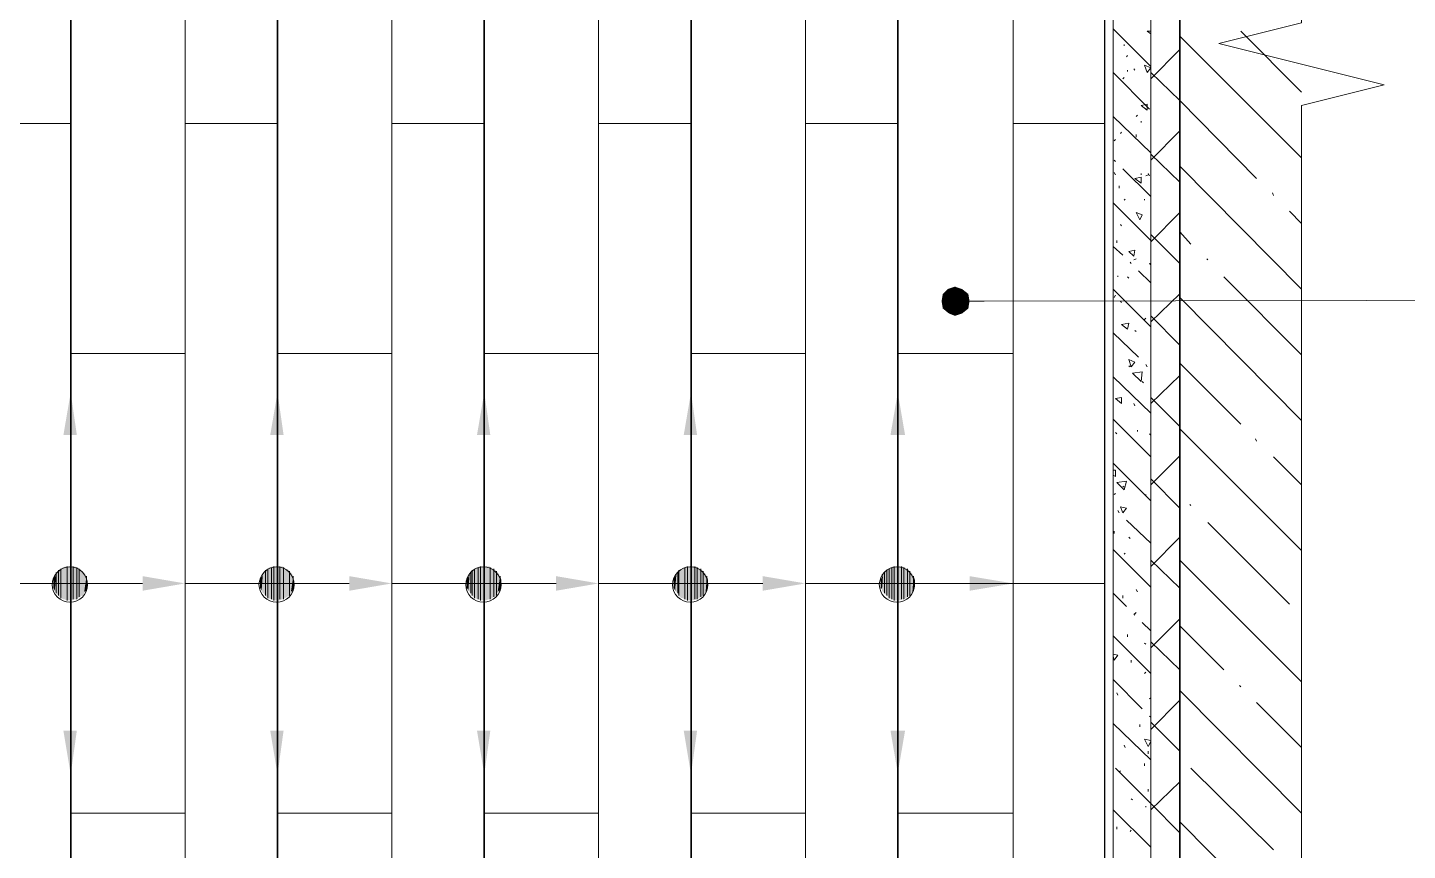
# Model space of a CAD drawing. Header units: millimetres. Extents: x -356862 to 418287, y 0 to 839748.
# Drawn here: x 38.3 to 40.191, y 26.384 to 27.511 of the extents above; entities that cross this region are included whole.
import ezdxf

# ---------------------------------------------------------------- set-up
doc = ezdxf.new("R2010")
doc.units = ezdxf.units.MM
doc.layers.add('PDF _Геометрия', color=7, linetype='Continuous', true_color=0xbababa)
doc.layers.add('PDF _Сплошная заливка', color=7, linetype='Continuous', true_color=0xf50000)

msp = doc.modelspace()

# ---------------------------------------------------------------- linework, layer by layer
at = {"layer": 'PDF _Геометрия', "color": 7, "lineweight": 5}
msp.add_lwpolyline([(40.0458, 32.3228), (40.0458, 32.2545), (40.0458, 27.518), (39.9325, 27.4897), (40.1592, 27.433), (40.0458, 27.4047), (40.0458, 22.6682), (40.0458, 22.5999)], dxfattribs=at)
at = {"layer": 'PDF _Геометрия', "color": 7, "lineweight": 30}
msp.add_lwpolyline([(39.7758, 32.2545), (39.7758, 31.6912), (39.8792, 31.6912), (39.8792, 32.2545), (39.8792, 22.7532), (40.0458, 22.7532)], dxfattribs=at)
at = {"layer": 'PDF _Геометрия', "color": 7, "lineweight": 9}
for points in [[(39.4925, 22.9515), (39.4925, 30.1162), (39.5392, 30.1162), (39.7758, 30.1162), (39.7292, 30.1162), (39.6808, 30.1162), (39.6808, 31.5345)], [(39.7758, 23.2265), (39.7758, 25.7847), (39.7758, 27.1247), (39.7758, 25.4314), (39.7758, 24.4081), (39.7758, 25.4314), (39.7758, 25.8247), (39.7758, 29.7229), (39.7758, 30.1162), (39.7758, 31.5345)], [(39.7875, 31.5345), (39.7875, 22.9515)], [(39.8392, 31.5345), (39.8392, 22.9515)], [(39.7758, 31.2979), (39.7758, 28.9346), (39.7758, 28.778), (39.7758, 28.3846), (39.7758, 25.8247), (39.7758, 25.4314), (39.7758, 23.3832)], [(38.3592, 23.3832), (38.3592, 30.1162), (38.4059, 30.1162), (38.6426, 30.1162)], [(38.6426, 23.3832), (38.6426, 30.1162), (38.6892, 30.1162)]]:
    msp.add_lwpolyline(points, dxfattribs=at)
at = {"layer": 'PDF _Геометрия', "color": 7, "lineweight": 30}
msp.add_lwpolyline([(39.8792, 22.9515), (39.8792, 31.5345), (39.7758, 31.5345), (39.7758, 22.9515)], close=True, dxfattribs=at)
at = {"layer": 'PDF _Геометрия', "color": 19, "lineweight": 30, "true_color": 0x442a22}
for points in [[(38.0759, 23.3832), (38.0759, 30.1162), (38.3592, 30.1162), (38.3592, 23.3832)], [(38.3592, 23.3832), (38.3592, 30.1162), (38.6426, 30.1162), (38.6426, 23.3832)], [(38.6426, 23.3832), (38.6426, 30.1162), (38.9259, 30.1162), (38.9259, 23.3832)], [(38.9259, 23.3832), (38.9259, 30.1162), (39.2092, 30.1162), (39.2092, 23.3832)], [(39.2092, 23.3832), (39.2092, 30.1162), (39.4925, 30.1162), (39.4925, 23.3832)], [(39.4925, 23.3832), (39.4925, 30.1162), (39.7758, 30.1162), (39.7758, 23.3832)]]:
    msp.add_lwpolyline(points, close=True, dxfattribs=at)
at = {"layer": 'PDF _Геометрия', "color": 19, "lineweight": 5, "true_color": 0x442a22}
for points in [[(38.2326, 23.3832), (38.2326, 30.1162), (38.3592, 30.1162), (38.3592, 23.3832)], [(38.5159, 23.3832), (38.5159, 30.1162), (38.6426, 30.1162), (38.6426, 23.3832)], [(38.7992, 23.3832), (38.7992, 30.1162), (38.9259, 30.1162), (38.9259, 23.3832)], [(39.0825, 23.3832), (39.0825, 30.1162), (39.2092, 30.1162), (39.2092, 23.3832)], [(39.3659, 23.3832), (39.3659, 30.1162), (39.4925, 30.1162), (39.4925, 23.3832)], [(39.6508, 23.3832), (39.6508, 30.1162), (39.7758, 30.1162), (39.7758, 23.3832)]]:
    msp.add_lwpolyline(points, close=True, dxfattribs=at)
at = {"layer": 'PDF _Геометрия', "color": 7, "lineweight": 9}
for points in [[(38.9725, 30.1162), (38.9259, 30.1162), (38.9259, 22.9515), (38.9259, 30.1162), (38.9725, 30.1162), (39.2092, 30.1162)], [(39.2559, 30.1162), (39.2092, 30.1162), (39.2092, 22.9515), (39.2092, 30.1162), (39.2559, 30.1162), (39.4925, 30.1162)]]:
    msp.add_lwpolyline(points, close=True, dxfattribs=at)
at = {"layer": 'PDF _Геометрия', "color": 8, "lineweight": 9, "true_color": 0x808080}
for points in [[(39.8392, 27.458), (39.7875, 27.5097)], [(39.8392, 27.503), (39.8342, 27.5063), (39.8392, 27.5063)], [(40.0458, 27.333), (39.8792, 27.4997)], [(40.0458, 27.423), (39.9625, 27.5063)], [(39.8025, 27.4863), (39.8025, 27.488)], [(39.8058, 27.4713), (39.8075, 27.473)], [(39.8792, 27.4813), (39.8392, 27.4413)], [(39.8075, 27.4513), (39.8075, 27.453)], [(39.8175, 27.453), (39.8158, 27.4547)], [(39.8375, 27.3997), (39.7875, 27.4497)], [(39.8008, 27.4413), (39.8025, 27.443)], [(39.9842, 27.3047), (39.8792, 27.4113), (39.8392, 27.4497)], [(39.8392, 27.3397), (39.7875, 27.3897)], [(39.8192, 27.3897), (39.8208, 27.3913)], [(39.8258, 27.3813), (39.8258, 27.383)], [(39.7975, 27.3663), (39.7992, 27.368)], [(39.8192, 27.3613), (39.8192, 27.3647)], [(39.8792, 27.3697), (39.8392, 27.3297)], [(39.7892, 27.3563), (39.7908, 27.358)], [(39.7908, 27.328), (39.7892, 27.3297)], [(39.8792, 27.2997), (39.8392, 27.338)], [(40.0458, 27.153), (39.8792, 27.3213)], [(39.7908, 27.3097), (39.7892, 27.313)], [(39.8392, 27.2797), (39.8008, 27.318)], [(39.8258, 27.3097), (39.8258, 27.3113)], [(39.8325, 27.308), (39.8358, 27.3097)], [(39.8375, 27.308), (39.8358, 27.3113)], [(39.7958, 27.2913), (39.7958, 27.2947)], [(40.0075, 27.2814), (40.0058, 27.2847)], [(39.8392, 27.2197), (39.7875, 27.2714)], [(39.8025, 27.2747), (39.8042, 27.2764)], [(39.8308, 27.2747), (39.8308, 27.2764)], [(39.8792, 27.258), (39.8392, 27.218)], [(40.0458, 27.243), (40.0292, 27.2597)], [(39.7992, 27.2397), (39.7975, 27.2414)], [(39.8792, 27.188), (39.8392, 27.228)], [(39.8942, 27.2147), (39.8792, 27.2314)], [(39.8008, 27.1997), (39.7875, 27.2114)], [(39.7925, 27.2164), (39.7925, 27.2197)], [(39.8125, 27.188), (39.8108, 27.1897)], [(39.8158, 27.193), (39.8192, 27.1947)], [(39.9175, 27.193), (39.9158, 27.1947)], [(39.7942, 27.1697), (39.7942, 27.1714)], [(39.8092, 27.168), (39.8075, 27.1697)], [(39.8392, 27.1614), (39.8225, 27.178)], [(39.8392, 27.1864), (39.8375, 27.188), (39.8392, 27.188)], [(40.0458, 27.063), (39.9392, 27.1697)], [(39.8392, 27.1014), (39.7875, 27.153)], [(39.7892, 27.1414), (39.7908, 27.1447)], [(39.7992, 27.1347), (39.7975, 27.1364)], [(39.8792, 27.1464), (39.8392, 27.108)], [(40.0458, 26.973), (39.8792, 27.1414)], [(39.8308, 27.1114), (39.8325, 27.113)], [(39.8792, 27.0764), (39.8392, 27.1164)], [(39.8192, 27.0947), (39.8175, 27.0964)], [(39.8225, 27.0597), (39.7875, 27.093)], [(39.8108, 27.0464), (39.8092, 27.048)], [(39.8342, 27.0464), (39.8325, 27.0497)], [(39.9625, 26.968), (39.8792, 27.0514)], [(39.8392, 26.983), (39.7875, 27.033)], [(39.8292, 27.0247), (39.8275, 27.0264)], [(39.8792, 27.0347), (39.8392, 26.9964)], [(39.8792, 26.9647), (39.8392, 27.0047)], [(39.8175, 26.993), (39.8158, 26.9964)], [(39.8392, 26.923), (39.7875, 26.9747)], [(40.0458, 26.7947), (39.8792, 26.9614)], [(39.7925, 26.9547), (39.7908, 26.9564)], [(39.8208, 26.958), (39.8208, 26.9597)], [(39.8392, 26.953), (39.8375, 26.9547)], [(39.9842, 26.9447), (39.9825, 26.948)], [(39.8792, 26.9247), (39.8392, 26.8847)], [(39.8392, 26.863), (39.7875, 26.9147)], [(39.7875, 26.9047), (39.7908, 26.9047), (39.7908, 26.8964), (39.7875, 26.898)], [(40.0458, 26.8847), (40.0075, 26.923)], [(39.8792, 26.853), (39.8392, 26.893)], [(39.7892, 26.8714), (39.7908, 26.873)], [(39.8025, 26.8814), (39.8008, 26.883)], [(39.8325, 26.8697), (39.8325, 26.8714)], [(39.7958, 26.8464), (39.7942, 26.8497)], [(39.8942, 26.8564), (39.8925, 26.858)], [(39.8392, 26.8047), (39.8058, 26.8364)], [(40.0292, 26.7214), (39.9175, 26.833)], [(39.7892, 26.818), (39.7892, 26.8214)], [(39.8108, 26.8114), (39.8092, 26.813)], [(39.8792, 26.813), (39.8392, 26.773)], [(39.8392, 26.7447), (39.7875, 26.7964)], [(39.8025, 26.7897), (39.8042, 26.7914)], [(39.8792, 26.743), (39.8392, 26.7814)], [(40.0458, 26.6147), (39.8792, 26.7814)], [(39.8058, 26.718), (39.7875, 26.7364)], [(39.8208, 26.738), (39.8192, 26.7414)], [(39.8008, 26.7297), (39.8008, 26.733)], [(39.8175, 26.7064), (39.8158, 26.708)], [(39.8175, 26.708), (39.8192, 26.7097)], [(39.8792, 26.7014), (39.8392, 26.6614)], [(39.8392, 26.6264), (39.7875, 26.678)], [(39.8075, 26.6764), (39.8075, 26.6797)], [(39.8392, 26.6847), (39.8275, 26.6964)], [(39.9392, 26.6314), (39.8792, 26.6914)], [(39.8325, 26.6664), (39.8308, 26.668)], [(39.8792, 26.6314), (39.8392, 26.6697)], [(39.7875, 26.653), (39.7942, 26.6514), (39.7892, 26.6447), (39.7875, 26.6497)], [(39.8125, 26.6414), (39.8125, 26.6447)], [(39.8308, 26.6264), (39.8325, 26.628)], [(39.8275, 26.578), (39.7875, 26.618)], [(40.0458, 26.4347), (39.8792, 26.603)], [(39.9625, 26.608), (39.9608, 26.6097)], [(39.7942, 26.5964), (39.7925, 26.5997)], [(39.8375, 26.5914), (39.8392, 26.593)], [(39.8792, 26.5897), (39.8392, 26.5497)], [(40.0458, 26.5247), (39.9842, 26.5864)], [(39.8392, 26.5664), (39.8375, 26.568)], [(39.8392, 26.508), (39.7875, 26.558)], [(39.8242, 26.553), (39.8242, 26.5564)], [(39.8792, 26.5197), (39.8392, 26.5597)], [(39.8042, 26.5247), (39.8025, 26.528)], [(39.8392, 26.533), (39.8358, 26.5264), (39.8308, 26.5364), (39.8392, 26.5347)], [(39.8358, 26.5164), (39.8358, 26.5197)], [(39.8792, 26.4081), (39.8392, 26.4481), (39.7908, 26.4964)], [(39.7958, 26.4914), (39.7975, 26.493)], [(39.8308, 26.4997), (39.8308, 26.503)], [(40.0075, 26.3847), (39.8942, 26.4964)], [(39.8792, 26.478), (39.8392, 26.4397)], [(39.8142, 26.4531), (39.8125, 26.4547)], [(39.8358, 26.4647), (39.8358, 26.468)], [(39.8392, 26.3881), (39.7875, 26.4397)], [(39.8325, 26.4431), (39.8325, 26.4447)], [(39.7925, 26.4131), (39.7925, 26.4164)], [(40.0458, 26.2547), (39.8792, 26.4231)], [(39.8108, 26.4097), (39.8125, 26.4114)]]:
    msp.add_lwpolyline(points, dxfattribs=at)
for points in [[(39.8308, 27.4597), (39.8392, 27.4563), (39.8342, 27.4497)], [(39.8258, 27.4047), (39.8342, 27.4063), (39.8342, 27.398)], [(39.8175, 27.3047), (39.8258, 27.3063), (39.8258, 27.298)], [(39.8192, 27.258), (39.8275, 27.2547), (39.8242, 27.248)], [(39.8092, 27.2047), (39.8175, 27.2064), (39.8158, 27.198)], [(39.7992, 27.1047), (39.8092, 27.1064), (39.8075, 27.098)], [(39.8092, 27.0564), (39.8175, 27.053), (39.8125, 27.0464)], [(39.8275, 27.0397), (39.8258, 27.0264), (39.8142, 27.038)], [(39.7908, 27.003), (39.7992, 27.0047), (39.7992, 26.9964)], [(39.8058, 26.8897), (39.8025, 26.878), (39.7925, 26.888)], [(39.7975, 26.8547), (39.8058, 26.853), (39.8008, 26.8464)]]:
    msp.add_lwpolyline(points, close=True, dxfattribs=at)
at = {"layer": 'PDF _Геометрия', "color": 19, "lineweight": 5, "true_color": 0x442a22}
for points in [[(38.3592, 27.3797), (38.2326, 27.3797)], [(38.6426, 27.3797), (38.5159, 27.3797)], [(38.9259, 27.3797), (38.7992, 27.3797)], [(39.2092, 27.3797), (39.0825, 27.3797)], [(39.4925, 27.3797), (39.3659, 27.3797)], [(39.7758, 27.3797), (39.6508, 27.3797)], [(38.5159, 27.0647), (38.3592, 27.0647)], [(38.7992, 27.0647), (38.6426, 27.0647)], [(39.0825, 27.0647), (38.9259, 27.0647)], [(39.3659, 27.0647), (39.2092, 27.0647)], [(39.6508, 27.0647), (39.4925, 27.0647)], [(38.3592, 26.7497), (38.2326, 26.7497)], [(38.6426, 26.7497), (38.5159, 26.7497)], [(38.9259, 26.7497), (38.7992, 26.7497)], [(39.2092, 26.7497), (39.0825, 26.7497)], [(39.4925, 26.7497), (39.3659, 26.7497)], [(39.7758, 26.7497), (39.6508, 26.7497)], [(38.5159, 26.4347), (38.3592, 26.4347)], [(38.7992, 26.4347), (38.6426, 26.4347)], [(39.0825, 26.4347), (38.9259, 26.4347)], [(39.3659, 26.4347), (39.2092, 26.4347)], [(39.6508, 26.4347), (39.4925, 26.4347)]]:
    msp.add_lwpolyline(points, dxfattribs=at)
at = {"layer": 'PDF _Геометрия', "color": 251, "lineweight": 20, "true_color": 0x545454}
msp.add_lwpolyline([(39.5908, 27.1364), (39.6108, 27.1364), (40.3975, 27.138), (40.3975, 27.0647), (40.3975, 26.0631)], dxfattribs=at)
at = {"layer": 'PDF _Геометрия', "color": 1, "lineweight": 9, "true_color": 0xf50000}
for points in [[(38.3592, 27.0647), (38.5159, 27.0647), (38.5159, 26.4347), (38.3592, 26.4347)], [(38.6426, 27.0647), (38.7992, 27.0647), (38.7992, 26.4347), (38.6426, 26.4347)], [(38.9259, 27.0647), (39.0825, 27.0647), (39.0825, 26.4347), (38.9259, 26.4347)], [(39.2092, 27.0647), (39.3659, 27.0647), (39.3659, 26.4347), (39.2092, 26.4347)], [(39.4925, 27.0647), (39.6508, 27.0647), (39.6508, 26.4347), (39.4925, 26.4347)]]:
    msp.add_lwpolyline(points, close=True, dxfattribs=at)
for points in [[(38.3592, 26.6064), (38.3592, 26.8947)], [(38.6426, 26.6064), (38.6426, 26.8947)], [(38.9259, 26.6064), (38.9259, 26.8947)], [(39.2092, 26.6064), (39.2092, 26.8947)], [(39.4925, 26.6064), (39.4925, 26.8947)], [(38.4576, 26.7497), (38.3592, 26.7497)], [(38.7409, 26.7497), (38.6426, 26.7497)], [(39.0242, 26.7497), (38.9259, 26.7497)], [(39.3075, 26.7497), (39.2092, 26.7497)], [(39.6508, 26.7497), (39.4925, 26.7497)]]:
    msp.add_lwpolyline(points, dxfattribs=at)
at = {"layer": 'PDF _Геометрия', "color": 1, "lineweight": 0, "true_color": 0xf50000}
for points in [[(38.3542, 26.773), (38.3542, 26.7264), (38.3542, 26.773)], [(38.3592, 26.773), (38.3592, 26.7264), (38.3592, 26.773)], [(38.3626, 26.773), (38.3626, 26.728), (38.3626, 26.773)], [(38.6376, 26.773), (38.6376, 26.7264), (38.6376, 26.773)], [(38.6426, 26.773), (38.6426, 26.7264), (38.6426, 26.773)], [(38.6459, 26.773), (38.6459, 26.728), (38.6459, 26.773)], [(38.9209, 26.773), (38.9209, 26.7264), (38.9209, 26.773)], [(38.9259, 26.773), (38.9259, 26.7264), (38.9259, 26.773)], [(39.2042, 26.773), (39.2042, 26.7264), (39.2042, 26.773)], [(39.2092, 26.773), (39.2092, 26.7264), (39.2092, 26.773)], [(39.2142, 26.773), (39.2142, 26.728), (39.2142, 26.773)], [(39.4875, 26.773), (39.4875, 26.7264), (39.4875, 26.773)], [(39.4925, 26.773), (39.4925, 26.7264), (39.4925, 26.773)], [(39.4975, 26.773), (39.4975, 26.728), (39.4975, 26.773)], [(38.3359, 26.7564), (38.3359, 26.743), (38.3359, 26.7564)], [(38.3392, 26.7647), (38.3392, 26.7364), (38.3392, 26.7647)], [(38.3426, 26.768), (38.3426, 26.733), (38.3426, 26.768)], [(38.3459, 26.7697), (38.3459, 26.7297), (38.3459, 26.7697)], [(38.3676, 26.7714), (38.3676, 26.728), (38.3676, 26.7714)], [(38.3709, 26.7697), (38.3709, 26.7314), (38.3709, 26.7697)], [(38.3809, 26.7597), (38.3809, 26.7414), (38.3809, 26.7597)], [(38.6192, 26.7564), (38.6192, 26.743), (38.6192, 26.7564)], [(38.6259, 26.768), (38.6259, 26.733), (38.6259, 26.768)], [(38.6292, 26.7697), (38.6292, 26.7297), (38.6292, 26.7697)], [(38.6342, 26.7714), (38.6342, 26.728), (38.6342, 26.7714)], [(38.6509, 26.7714), (38.6509, 26.728), (38.6509, 26.7714)], [(38.6592, 26.7664), (38.6592, 26.733), (38.6592, 26.7664)], [(38.6642, 26.7597), (38.6642, 26.7414), (38.6642, 26.7597)], [(38.9025, 26.7564), (38.9025, 26.743), (38.9025, 26.7564)], [(38.9075, 26.7647), (38.9075, 26.7364), (38.9075, 26.7647)], [(38.9092, 26.768), (38.9092, 26.733), (38.9092, 26.768)], [(38.9125, 26.7697), (38.9125, 26.7297), (38.9125, 26.7697)], [(38.9175, 26.7714), (38.9175, 26.728), (38.9175, 26.7714)], [(38.9342, 26.7714), (38.9342, 26.728), (38.9342, 26.7714)], [(38.9392, 26.7697), (38.9392, 26.7314), (38.9392, 26.7697)], [(38.9425, 26.7664), (38.9425, 26.733), (38.9425, 26.7664)], [(38.9475, 26.7597), (38.9475, 26.7414), (38.9475, 26.7597)], [(39.1859, 26.7564), (39.1859, 26.743), (39.1859, 26.7564)], [(39.1909, 26.7647), (39.1909, 26.7364), (39.1909, 26.7647)], [(39.1925, 26.768), (39.1925, 26.733), (39.1925, 26.768)], [(39.2009, 26.7714), (39.2009, 26.728), (39.2009, 26.7714)], [(39.2175, 26.7714), (39.2175, 26.728), (39.2175, 26.7714)], [(39.2225, 26.7697), (39.2225, 26.7314), (39.2225, 26.7697)], [(39.2259, 26.7664), (39.2259, 26.733), (39.2259, 26.7664)], [(39.2309, 26.7597), (39.2309, 26.7414), (39.2309, 26.7597)], [(39.4742, 26.7647), (39.4742, 26.7364), (39.4742, 26.7647)], [(39.4775, 26.768), (39.4775, 26.733), (39.4775, 26.768)], [(39.4809, 26.7697), (39.4809, 26.7297), (39.4809, 26.7697)], [(39.4842, 26.7714), (39.4842, 26.728), (39.4842, 26.7714)], [(39.5009, 26.7714), (39.5009, 26.728), (39.5009, 26.7714)], [(39.5059, 26.7697), (39.5059, 26.7314), (39.5059, 26.7697)], [(39.5092, 26.7664), (39.5092, 26.733), (39.5092, 26.7664)], [(39.5142, 26.7597), (39.5142, 26.7414), (39.5142, 26.7597)]]:
    msp.add_lwpolyline(points, dxfattribs=at)
at = {"layer": 'PDF _Геометрия', "color": 1, "lineweight": 9, "true_color": 0xf50000}
for centre in [(38.3581, 26.7481), (38.3581, 26.7481), (38.6414, 26.7481), (38.6414, 26.7481), (38.9247, 26.7481), (38.9247, 26.7481), (39.2081, 26.7481), (39.2081, 26.7481), (39.4914, 26.7481), (39.4914, 26.7481)]:
    msp.add_circle(centre, 0.0242, dxfattribs=at)
at = {"layer": 'PDF _Сплошная заливка', "color": 251, "true_color": 0x545454, "transparency": 33554559}
for points in [[(39.5609, 27.153), (39.5708, 27.1364), (39.5542, 27.1464)], [(39.5708, 27.1564), (39.5609, 27.153), (39.5708, 27.1364)], [(39.5708, 27.1364), (39.5808, 27.153), (39.5708, 27.1564)], [(39.5892, 27.1464), (39.5708, 27.1364), (39.5808, 27.153)], [(39.5708, 27.1364), (39.5542, 27.1464), (39.5525, 27.1364)], [(39.5525, 27.1364), (39.5542, 27.1264), (39.5708, 27.1364)], [(39.5542, 27.1264), (39.5708, 27.1364), (39.5625, 27.1197)], [(39.5708, 27.1364), (39.5625, 27.1197), (39.5708, 27.1164)], [(39.5908, 27.1364), (39.5892, 27.1464), (39.5708, 27.1364)], [(39.5708, 27.1164), (39.5808, 27.1197), (39.5708, 27.1364)], [(39.5808, 27.1197), (39.5708, 27.1364), (39.5892, 27.1264)], [(39.5708, 27.1364), (39.5892, 27.1264), (39.5908, 27.1364)]]:
    msp.add_solid(points, dxfattribs=at)
at = {"layer": 'PDF _Сплошная заливка', "transparency": 33554559}
for points in [[(38.3492, 26.953), (38.3592, 27.0114), (38.3676, 26.953)], [(38.6326, 26.953), (38.6426, 27.0114), (38.6509, 26.953)], [(38.9159, 26.953), (38.9259, 27.0114), (38.9342, 26.953)], [(39.1992, 26.953), (39.2092, 27.0114), (39.2175, 26.953)], [(39.4825, 26.953), (39.4925, 27.0114), (39.5025, 26.953)], [(38.3476, 26.7714), (38.3476, 26.7297), (38.3526, 26.773)], [(38.3476, 26.7297), (38.3526, 26.773), (38.3526, 26.728)], [(38.3509, 26.7714), (38.3509, 26.728), (38.3542, 26.773)], [(38.3509, 26.728), (38.3542, 26.773), (38.3542, 26.7264)], [(38.3526, 26.773), (38.3526, 26.728), (38.3559, 26.773)], [(38.3526, 26.728), (38.3559, 26.773), (38.3559, 26.7264)], [(38.3542, 26.7264), (38.3542, 26.773), (38.3542, 26.773)], [(38.3542, 26.773), (38.3542, 26.7264), (38.3592, 26.773)], [(38.3542, 26.7264), (38.3592, 26.773), (38.3592, 26.7264)], [(38.3559, 26.773), (38.3559, 26.7264), (38.3609, 26.773)], [(38.3559, 26.7264), (38.3609, 26.773), (38.3609, 26.7264)], [(38.3592, 26.7264), (38.3592, 26.773), (38.3592, 26.773)], [(38.3592, 26.773), (38.3592, 26.7264), (38.3626, 26.773)], [(38.3592, 26.7264), (38.3626, 26.773), (38.3626, 26.728)], [(38.3609, 26.773), (38.3609, 26.7264), (38.3642, 26.773)], [(38.3609, 26.7264), (38.3642, 26.773), (38.3642, 26.728)], [(38.3626, 26.728), (38.3626, 26.773), (38.3626, 26.773)], [(38.3626, 26.773), (38.3626, 26.728), (38.3676, 26.7714)], [(38.3642, 26.773), (38.3642, 26.728), (38.3692, 26.7714)], [(38.6309, 26.7714), (38.6309, 26.7297), (38.6359, 26.773)], [(38.6309, 26.7297), (38.6359, 26.773), (38.6359, 26.728)], [(38.6342, 26.7714), (38.6342, 26.728), (38.6376, 26.773)], [(38.6342, 26.728), (38.6376, 26.773), (38.6376, 26.7264)], [(38.6359, 26.773), (38.6359, 26.728), (38.6392, 26.773)], [(38.6359, 26.728), (38.6392, 26.773), (38.6392, 26.7264)], [(38.6376, 26.7264), (38.6376, 26.773), (38.6376, 26.773)], [(38.6376, 26.773), (38.6376, 26.7264), (38.6426, 26.773)], [(38.6376, 26.7264), (38.6426, 26.773), (38.6426, 26.7264)], [(38.6392, 26.773), (38.6392, 26.7264), (38.6442, 26.773)], [(38.6392, 26.7264), (38.6442, 26.773), (38.6442, 26.7264)], [(38.6426, 26.7264), (38.6426, 26.773), (38.6426, 26.773)], [(38.6426, 26.773), (38.6426, 26.7264), (38.6459, 26.773)], [(38.6426, 26.7264), (38.6459, 26.773), (38.6459, 26.728)], [(38.6442, 26.773), (38.6442, 26.7264), (38.6492, 26.773)], [(38.6442, 26.7264), (38.6492, 26.773), (38.6492, 26.728)], [(38.6459, 26.728), (38.6459, 26.773), (38.6459, 26.773)], [(38.6459, 26.773), (38.6459, 26.728), (38.6509, 26.7714)], [(38.6492, 26.773), (38.6492, 26.728), (38.6526, 26.7714)], [(38.9159, 26.7714), (38.9159, 26.7297), (38.9192, 26.773)], [(38.9159, 26.7297), (38.9192, 26.773), (38.9192, 26.728)], [(38.9175, 26.7714), (38.9175, 26.728), (38.9209, 26.773)], [(38.9175, 26.728), (38.9209, 26.773), (38.9209, 26.7264)], [(38.9192, 26.773), (38.9192, 26.728), (38.9242, 26.773)], [(38.9192, 26.728), (38.9242, 26.773), (38.9242, 26.7264)], [(38.9209, 26.7264), (38.9209, 26.773), (38.9209, 26.773)], [(38.9209, 26.773), (38.9209, 26.7264), (38.9259, 26.773)], [(38.9209, 26.7264), (38.9259, 26.773), (38.9259, 26.7264)], [(38.9242, 26.773), (38.9242, 26.7264), (38.9275, 26.773)], [(38.9242, 26.7264), (38.9275, 26.773), (38.9275, 26.7264)], [(38.9259, 26.7264), (38.9259, 26.773), (38.9259, 26.773)], [(38.9259, 26.773), (38.9259, 26.7264), (38.9292, 26.773)], [(38.9259, 26.7264), (38.9292, 26.773), (38.9292, 26.728)], [(38.9275, 26.773), (38.9275, 26.7264), (38.9325, 26.773)], [(38.9275, 26.7264), (38.9325, 26.773), (38.9325, 26.728)], [(38.9292, 26.773), (38.9292, 26.728), (38.9309, 26.773)], [(38.9292, 26.728), (38.9309, 26.773), (38.9309, 26.728)], [(38.9309, 26.773), (38.9309, 26.728), (38.9342, 26.7714)], [(38.9325, 26.773), (38.9325, 26.728), (38.9359, 26.7714)], [(39.1992, 26.7714), (39.1992, 26.7297), (39.2025, 26.773)], [(39.1992, 26.7297), (39.2025, 26.773), (39.2025, 26.728)], [(39.2009, 26.7714), (39.2009, 26.728), (39.2042, 26.773)], [(39.2009, 26.728), (39.2042, 26.773), (39.2042, 26.7264)], [(39.2025, 26.773), (39.2025, 26.728), (39.2075, 26.773)], [(39.2025, 26.728), (39.2075, 26.773), (39.2075, 26.7264)], [(39.2042, 26.7264), (39.2042, 26.773), (39.2042, 26.773)], [(39.2042, 26.773), (39.2042, 26.7264), (39.2092, 26.773)], [(39.2042, 26.7264), (39.2092, 26.773), (39.2092, 26.7264)], [(39.2075, 26.773), (39.2075, 26.7264), (39.2109, 26.773)], [(39.2075, 26.7264), (39.2109, 26.773), (39.2109, 26.7264)], [(39.2092, 26.7264), (39.2092, 26.773), (39.2092, 26.773)], [(39.2092, 26.773), (39.2092, 26.7264), (39.2142, 26.773)], [(39.2092, 26.7264), (39.2142, 26.773), (39.2142, 26.728)], [(39.2109, 26.773), (39.2109, 26.7264), (39.2159, 26.773)], [(39.2109, 26.7264), (39.2159, 26.773), (39.2159, 26.728)], [(39.2142, 26.728), (39.2142, 26.773), (39.2142, 26.773)], [(39.2142, 26.773), (39.2142, 26.728), (39.2175, 26.7714)], [(39.2159, 26.773), (39.2159, 26.728), (39.2192, 26.7714)], [(39.4825, 26.7714), (39.4825, 26.7297), (39.4859, 26.773)], [(39.4825, 26.7297), (39.4859, 26.773), (39.4859, 26.728)], [(39.4842, 26.7714), (39.4842, 26.728), (39.4875, 26.773)], [(39.4842, 26.728), (39.4875, 26.773), (39.4875, 26.7264)], [(39.4859, 26.773), (39.4859, 26.728), (39.4909, 26.773)], [(39.4859, 26.728), (39.4909, 26.773), (39.4909, 26.7264)], [(39.4875, 26.7264), (39.4875, 26.773), (39.4875, 26.773)], [(39.4875, 26.773), (39.4875, 26.7264), (39.4925, 26.773)], [(39.4875, 26.7264), (39.4925, 26.773), (39.4925, 26.7264)], [(39.4909, 26.773), (39.4909, 26.7264), (39.4942, 26.773)], [(39.4909, 26.7264), (39.4942, 26.773), (39.4942, 26.7264)], [(39.4925, 26.7264), (39.4925, 26.773), (39.4925, 26.773)], [(39.4925, 26.773), (39.4925, 26.7264), (39.4975, 26.773)], [(39.4925, 26.7264), (39.4975, 26.773), (39.4975, 26.728)], [(39.4942, 26.773), (39.4942, 26.7264), (39.4992, 26.773)], [(39.4942, 26.7264), (39.4992, 26.773), (39.4992, 26.728)], [(39.4975, 26.728), (39.4975, 26.773), (39.4975, 26.773)], [(39.4975, 26.773), (39.4975, 26.728), (39.5009, 26.7714)], [(39.4992, 26.773), (39.4992, 26.728), (39.5025, 26.7714)], [(38.3359, 26.7564), (38.3359, 26.743), (38.3376, 26.7597)], [(38.3359, 26.743), (38.3376, 26.7597), (38.3376, 26.7397)], [(38.3359, 26.7547), (38.3359, 26.7464), (38.3376, 26.758)], [(38.3359, 26.7464), (38.3376, 26.758), (38.3376, 26.7414)], [(38.3359, 26.753), (38.3359, 26.748), (38.3359, 26.7564)], [(38.3359, 26.748), (38.3359, 26.7564), (38.3359, 26.743)], [(38.3359, 26.743), (38.3359, 26.7564), (38.3359, 26.7564)], [(38.3359, 26.7497), (38.3359, 26.7547), (38.3359, 26.7464)], [(38.3376, 26.7614), (38.3376, 26.7397), (38.3392, 26.7647)], [(38.3376, 26.7397), (38.3392, 26.7647), (38.3392, 26.7364)], [(38.3376, 26.758), (38.3376, 26.7414), (38.3392, 26.763)], [(38.3376, 26.7414), (38.3392, 26.763), (38.3392, 26.738)], [(38.3376, 26.7614), (38.3376, 26.7614), (38.3376, 26.7397)], [(38.3376, 26.7614), (38.3376, 26.7397), (38.3376, 26.7597)], [(38.3392, 26.7647), (38.3392, 26.7364), (38.3426, 26.768)], [(38.3392, 26.7364), (38.3426, 26.768), (38.3426, 26.733)], [(38.3392, 26.763), (38.3392, 26.738), (38.3409, 26.7664)], [(38.3392, 26.738), (38.3409, 26.7664), (38.3409, 26.7347)], [(38.3392, 26.7364), (38.3392, 26.7647), (38.3392, 26.7647)], [(38.3409, 26.7664), (38.3409, 26.7347), (38.3442, 26.768)], [(38.3409, 26.7347), (38.3442, 26.768), (38.3442, 26.7314)], [(38.3426, 26.768), (38.3426, 26.733), (38.3459, 26.7697)], [(38.3426, 26.733), (38.3459, 26.7697), (38.3459, 26.7297)], [(38.3426, 26.733), (38.3426, 26.768), (38.3426, 26.768)], [(38.3442, 26.768), (38.3442, 26.7314), (38.3476, 26.7714)], [(38.3442, 26.7314), (38.3476, 26.7714), (38.3476, 26.7297)], [(38.3459, 26.7697), (38.3459, 26.7297), (38.3492, 26.7714)], [(38.3459, 26.7297), (38.3492, 26.7714), (38.3492, 26.728)], [(38.3459, 26.7297), (38.3459, 26.7697), (38.3459, 26.7697)], [(38.3492, 26.7714), (38.3492, 26.728), (38.3509, 26.7714)], [(38.3492, 26.728), (38.3509, 26.7714), (38.3509, 26.728)], [(38.3626, 26.728), (38.3676, 26.7714), (38.3676, 26.728)], [(38.3642, 26.728), (38.3692, 26.7714), (38.3692, 26.7297)], [(38.3676, 26.728), (38.3676, 26.7714), (38.3676, 26.7714)], [(38.3676, 26.7714), (38.3676, 26.728), (38.3709, 26.7697)], [(38.3676, 26.728), (38.3709, 26.7697), (38.3709, 26.7314)], [(38.3692, 26.7714), (38.3692, 26.7297), (38.3726, 26.768)], [(38.3692, 26.7297), (38.3726, 26.768), (38.3726, 26.7314)], [(38.3709, 26.7314), (38.3709, 26.7697), (38.3709, 26.7697)], [(38.3709, 26.7697), (38.3709, 26.7314), (38.3742, 26.7664)], [(38.3709, 26.7314), (38.3742, 26.7664), (38.3742, 26.733)], [(38.3726, 26.768), (38.3726, 26.7314), (38.3759, 26.7664)], [(38.3726, 26.7314), (38.3759, 26.7664), (38.3759, 26.7347)], [(38.3742, 26.7664), (38.3742, 26.733), (38.3759, 26.7664)], [(38.3742, 26.733), (38.3759, 26.7664), (38.3759, 26.733)], [(38.3759, 26.7664), (38.3759, 26.7347), (38.3792, 26.763)], [(38.3759, 26.7664), (38.3759, 26.733), (38.3776, 26.763)], [(38.3759, 26.7347), (38.3792, 26.763), (38.3792, 26.738)], [(38.3759, 26.733), (38.3776, 26.763), (38.3776, 26.7364)], [(38.3776, 26.763), (38.3776, 26.7364), (38.3776, 26.738)], [(38.3776, 26.7364), (38.3776, 26.763), (38.3776, 26.763)], [(38.3776, 26.763), (38.3776, 26.738), (38.3809, 26.7597)], [(38.3776, 26.738), (38.3809, 26.7597), (38.3809, 26.7414)], [(38.3792, 26.763), (38.3792, 26.738), (38.3809, 26.758)], [(38.3792, 26.738), (38.3809, 26.758), (38.3809, 26.7414)], [(38.3809, 26.7414), (38.3809, 26.7597), (38.3809, 26.7597)], [(38.3809, 26.7597), (38.3809, 26.7414), (38.3809, 26.7547)], [(38.3809, 26.7414), (38.3809, 26.758), (38.3809, 26.7547)], [(38.3809, 26.7414), (38.3809, 26.7464), (38.3809, 26.7547)], [(38.3809, 26.7464), (38.3809, 26.7547), (38.3826, 26.7497)], [(38.3809, 26.7414), (38.3809, 26.7547), (38.3809, 26.7447)], [(38.3809, 26.7447), (38.3809, 26.7464), (38.3809, 26.7547)], [(38.3809, 26.7464), (38.3809, 26.7547), (38.3826, 26.7497)], [(38.3809, 26.7447), (38.3809, 26.7547), (38.3809, 26.7547)], [(38.4576, 26.7397), (38.5159, 26.7497), (38.4576, 26.7597)], [(38.6192, 26.7564), (38.6192, 26.743), (38.6209, 26.7597)], [(38.6192, 26.743), (38.6209, 26.7597), (38.6209, 26.7397)], [(38.6192, 26.7547), (38.6192, 26.7464), (38.6209, 26.758)], [(38.6192, 26.7464), (38.6209, 26.758), (38.6209, 26.7414)], [(38.6192, 26.753), (38.6192, 26.748), (38.6192, 26.7564)], [(38.6192, 26.748), (38.6192, 26.7564), (38.6192, 26.743)], [(38.6192, 26.743), (38.6192, 26.7564), (38.6192, 26.7564)], [(38.6192, 26.7497), (38.6192, 26.7547), (38.6192, 26.7464)], [(38.6209, 26.7614), (38.6209, 26.7397), (38.6226, 26.7647)], [(38.6209, 26.7397), (38.6226, 26.7647), (38.6226, 26.7364)], [(38.6209, 26.758), (38.6209, 26.7414), (38.6226, 26.763)], [(38.6209, 26.7414), (38.6226, 26.763), (38.6226, 26.738)], [(38.6209, 26.7614), (38.6209, 26.7614), (38.6209, 26.7397)], [(38.6209, 26.7614), (38.6209, 26.7397), (38.6209, 26.7597)], [(38.6226, 26.763), (38.6226, 26.738), (38.6242, 26.7664)], [(38.6226, 26.738), (38.6242, 26.7664), (38.6242, 26.7347)], [(38.6226, 26.7647), (38.6226, 26.7364), (38.6242, 26.7647)], [(38.6226, 26.7364), (38.6242, 26.7647), (38.6242, 26.7364)], [(38.6242, 26.7664), (38.6242, 26.7347), (38.6276, 26.768)], [(38.6242, 26.7347), (38.6276, 26.768), (38.6276, 26.7314)], [(38.6242, 26.7647), (38.6242, 26.7364), (38.6259, 26.768)], [(38.6242, 26.7364), (38.6259, 26.768), (38.6259, 26.733)], [(38.6259, 26.768), (38.6259, 26.733), (38.6292, 26.7697)], [(38.6259, 26.733), (38.6292, 26.7697), (38.6292, 26.7297)], [(38.6259, 26.733), (38.6259, 26.768), (38.6259, 26.768)], [(38.6276, 26.768), (38.6276, 26.7314), (38.6309, 26.7714)], [(38.6276, 26.7314), (38.6309, 26.7714), (38.6309, 26.7297)], [(38.6292, 26.7697), (38.6292, 26.7297), (38.6342, 26.7714)], [(38.6292, 26.7297), (38.6342, 26.7714), (38.6342, 26.728)], [(38.6292, 26.7297), (38.6292, 26.7697), (38.6292, 26.7697)], [(38.6342, 26.728), (38.6342, 26.7714), (38.6342, 26.7714)], [(38.6459, 26.728), (38.6509, 26.7714), (38.6509, 26.728)], [(38.6492, 26.728), (38.6526, 26.7714), (38.6526, 26.7297)], [(38.6509, 26.728), (38.6509, 26.7714), (38.6509, 26.7714)], [(38.6509, 26.7714), (38.6509, 26.728), (38.6542, 26.7697)], [(38.6509, 26.728), (38.6542, 26.7697), (38.6542, 26.7314)], [(38.6526, 26.7714), (38.6526, 26.7297), (38.6559, 26.768)], [(38.6526, 26.7297), (38.6559, 26.768), (38.6559, 26.7314)], [(38.6542, 26.7697), (38.6542, 26.7314), (38.6559, 26.7697)], [(38.6542, 26.7314), (38.6559, 26.7697), (38.6559, 26.7314)], [(38.6559, 26.7697), (38.6559, 26.7314), (38.6592, 26.7664)], [(38.6559, 26.768), (38.6559, 26.7314), (38.6592, 26.7664)], [(38.6559, 26.7314), (38.6592, 26.7664), (38.6592, 26.7347)], [(38.6559, 26.7314), (38.6592, 26.7664), (38.6592, 26.733)], [(38.6592, 26.7664), (38.6592, 26.7347), (38.6626, 26.763)], [(38.6592, 26.733), (38.6592, 26.7664), (38.6592, 26.7664)], [(38.6592, 26.7664), (38.6592, 26.733), (38.6609, 26.763)], [(38.6592, 26.7347), (38.6626, 26.763), (38.6626, 26.738)], [(38.6592, 26.733), (38.6609, 26.763), (38.6609, 26.7364)], [(38.6609, 26.763), (38.6609, 26.7364), (38.6609, 26.738)], [(38.6609, 26.7364), (38.6609, 26.763), (38.6609, 26.763)], [(38.6609, 26.763), (38.6609, 26.738), (38.6642, 26.7597)], [(38.6609, 26.738), (38.6642, 26.7597), (38.6642, 26.7414)], [(38.6626, 26.763), (38.6626, 26.738), (38.6642, 26.758)], [(38.6626, 26.738), (38.6642, 26.758), (38.6642, 26.7414)], [(38.6642, 26.7414), (38.6642, 26.7597), (38.6642, 26.7597)], [(38.6642, 26.7597), (38.6642, 26.7414), (38.6642, 26.7547)], [(38.6642, 26.7414), (38.6642, 26.758), (38.6642, 26.7547)], [(38.6642, 26.7414), (38.6642, 26.7464), (38.6642, 26.7547)], [(38.6642, 26.7464), (38.6642, 26.7547), (38.6659, 26.7497)], [(38.6642, 26.7414), (38.6642, 26.7547), (38.6642, 26.7447)], [(38.6642, 26.7447), (38.6642, 26.7464), (38.6642, 26.7547)], [(38.6642, 26.7464), (38.6642, 26.7547), (38.6659, 26.7497)], [(38.6642, 26.7447), (38.6642, 26.7547), (38.6642, 26.7547)], [(38.7409, 26.7397), (38.7992, 26.7497), (38.7409, 26.7597)], [(38.9025, 26.7564), (38.9025, 26.743), (38.9042, 26.7597)], [(38.9025, 26.743), (38.9042, 26.7597), (38.9042, 26.7397)], [(38.9025, 26.7547), (38.9025, 26.7464), (38.9042, 26.758)], [(38.9025, 26.7464), (38.9042, 26.758), (38.9042, 26.7414)], [(38.9025, 26.753), (38.9025, 26.748), (38.9025, 26.7564)], [(38.9025, 26.748), (38.9025, 26.7564), (38.9025, 26.743)], [(38.9025, 26.743), (38.9025, 26.7564), (38.9025, 26.7564)], [(38.9025, 26.7497), (38.9025, 26.7547), (38.9025, 26.7464)], [(38.9042, 26.7614), (38.9042, 26.7397), (38.9075, 26.7647)], [(38.9042, 26.7397), (38.9075, 26.7647), (38.9075, 26.7364)], [(38.9042, 26.758), (38.9042, 26.7414), (38.9059, 26.763)], [(38.9042, 26.7414), (38.9059, 26.763), (38.9059, 26.738)], [(38.9042, 26.7614), (38.9042, 26.7614), (38.9042, 26.7397)], [(38.9042, 26.7614), (38.9042, 26.7397), (38.9042, 26.7597)], [(38.9059, 26.763), (38.9059, 26.738), (38.9075, 26.7664)], [(38.9059, 26.738), (38.9075, 26.7664), (38.9075, 26.7347)], [(38.9075, 26.7664), (38.9075, 26.7347), (38.9109, 26.768)], [(38.9075, 26.7347), (38.9109, 26.768), (38.9109, 26.7314)], [(38.9075, 26.7647), (38.9075, 26.7364), (38.9092, 26.768)], [(38.9075, 26.7364), (38.9092, 26.768), (38.9092, 26.733)], [(38.9075, 26.7364), (38.9075, 26.7647), (38.9075, 26.7647)], [(38.9092, 26.768), (38.9092, 26.733), (38.9125, 26.7697)], [(38.9092, 26.733), (38.9125, 26.7697), (38.9125, 26.7297)], [(38.9092, 26.733), (38.9092, 26.768), (38.9092, 26.768)], [(38.9109, 26.768), (38.9109, 26.7314), (38.9159, 26.7714)], [(38.9109, 26.7314), (38.9159, 26.7714), (38.9159, 26.7297)], [(38.9125, 26.7697), (38.9125, 26.7297), (38.9175, 26.7714)], [(38.9125, 26.7297), (38.9175, 26.7714), (38.9175, 26.728)], [(38.9125, 26.7297), (38.9125, 26.7697), (38.9125, 26.7697)], [(38.9175, 26.728), (38.9175, 26.7714), (38.9175, 26.7714)], [(38.9309, 26.728), (38.9342, 26.7714), (38.9342, 26.728)], [(38.9325, 26.728), (38.9359, 26.7714), (38.9359, 26.7297)], [(38.9342, 26.728), (38.9342, 26.7714), (38.9342, 26.7714)], [(38.9342, 26.7714), (38.9342, 26.728), (38.9392, 26.7697)], [(38.9342, 26.728), (38.9392, 26.7697), (38.9392, 26.7314)], [(38.9359, 26.7714), (38.9359, 26.7297), (38.9392, 26.768)], [(38.9359, 26.7297), (38.9392, 26.768), (38.9392, 26.7314)], [(38.9392, 26.7314), (38.9392, 26.7697), (38.9392, 26.7697)], [(38.9392, 26.7697), (38.9392, 26.7314), (38.9425, 26.7664)], [(38.9392, 26.768), (38.9392, 26.7314), (38.9425, 26.7664)], [(38.9392, 26.7314), (38.9425, 26.7664), (38.9425, 26.7347)], [(38.9392, 26.7314), (38.9425, 26.7664), (38.9425, 26.733)], [(38.9425, 26.7664), (38.9425, 26.7347), (38.9459, 26.763)], [(38.9425, 26.733), (38.9425, 26.7664), (38.9425, 26.7664)], [(38.9425, 26.7664), (38.9425, 26.733), (38.9442, 26.763)], [(38.9425, 26.7347), (38.9459, 26.763), (38.9459, 26.738)], [(38.9425, 26.733), (38.9442, 26.763), (38.9442, 26.7364)], [(38.9442, 26.763), (38.9442, 26.7364), (38.9442, 26.738)], [(38.9442, 26.7364), (38.9442, 26.763), (38.9442, 26.763)], [(38.9442, 26.763), (38.9442, 26.738), (38.9475, 26.7597)], [(38.9442, 26.738), (38.9475, 26.7597), (38.9475, 26.7414)], [(38.9459, 26.763), (38.9459, 26.738), (38.9475, 26.758)], [(38.9459, 26.738), (38.9475, 26.758), (38.9475, 26.7414)], [(38.9475, 26.7414), (38.9475, 26.7597), (38.9475, 26.7597)], [(38.9475, 26.7597), (38.9475, 26.7414), (38.9492, 26.7547)], [(38.9475, 26.7414), (38.9475, 26.758), (38.9492, 26.7547)], [(38.9475, 26.7414), (38.9492, 26.7464), (38.9492, 26.7547)], [(38.9475, 26.7414), (38.9492, 26.7547), (38.9492, 26.7447)], [(38.9492, 26.7464), (38.9492, 26.7547), (38.9492, 26.7497)], [(38.9492, 26.7447), (38.9492, 26.7464), (38.9492, 26.7547)], [(38.9492, 26.7464), (38.9492, 26.7547), (38.9492, 26.7497)], [(38.9492, 26.7447), (38.9492, 26.7547), (38.9492, 26.7547)], [(39.0242, 26.7397), (39.0825, 26.7497), (39.0242, 26.7597)], [(39.1859, 26.7564), (39.1859, 26.743), (39.1875, 26.7597)], [(39.1859, 26.743), (39.1875, 26.7597), (39.1875, 26.7397)], [(39.1859, 26.7547), (39.1859, 26.7464), (39.1875, 26.758)], [(39.1859, 26.7464), (39.1875, 26.758), (39.1875, 26.7414)], [(39.1859, 26.753), (39.1859, 26.748), (39.1859, 26.7564)], [(39.1859, 26.748), (39.1859, 26.7564), (39.1859, 26.743)], [(39.1859, 26.743), (39.1859, 26.7564), (39.1859, 26.7564)], [(39.1859, 26.7497), (39.1859, 26.7547), (39.1859, 26.7464)], [(39.1875, 26.7614), (39.1875, 26.7397), (39.1909, 26.7647)], [(39.1875, 26.7397), (39.1909, 26.7647), (39.1909, 26.7364)], [(39.1875, 26.758), (39.1875, 26.7414), (39.1892, 26.763)], [(39.1875, 26.7414), (39.1892, 26.763), (39.1892, 26.738)], [(39.1875, 26.7614), (39.1875, 26.7614), (39.1875, 26.7397)], [(39.1875, 26.7614), (39.1875, 26.7397), (39.1875, 26.7597)], [(39.1892, 26.763), (39.1892, 26.738), (39.1925, 26.7664)], [(39.1892, 26.738), (39.1925, 26.7664), (39.1925, 26.7347)], [(39.1909, 26.7647), (39.1909, 26.7364), (39.1925, 26.768)], [(39.1909, 26.7364), (39.1925, 26.768), (39.1925, 26.733)], [(39.1909, 26.7364), (39.1909, 26.7647), (39.1909, 26.7647)], [(39.1925, 26.768), (39.1925, 26.733), (39.1959, 26.7697)], [(39.1925, 26.733), (39.1959, 26.7697), (39.1959, 26.7297)], [(39.1925, 26.7664), (39.1925, 26.7347), (39.1942, 26.768)], [(39.1925, 26.7347), (39.1942, 26.768), (39.1942, 26.7314)], [(39.1925, 26.733), (39.1925, 26.768), (39.1925, 26.768)], [(39.1942, 26.768), (39.1942, 26.7314), (39.1992, 26.7714)], [(39.1942, 26.7314), (39.1992, 26.7714), (39.1992, 26.7297)], [(39.1959, 26.7697), (39.1959, 26.7297), (39.1975, 26.7697)], [(39.1959, 26.7297), (39.1975, 26.7697), (39.1975, 26.7297)], [(39.1975, 26.7697), (39.1975, 26.7297), (39.2009, 26.7714)], [(39.1975, 26.7297), (39.2009, 26.7714), (39.2009, 26.728)], [(39.2009, 26.728), (39.2009, 26.7714), (39.2009, 26.7714)], [(39.2142, 26.728), (39.2175, 26.7714), (39.2175, 26.728)], [(39.2159, 26.728), (39.2192, 26.7714), (39.2192, 26.7297)], [(39.2175, 26.728), (39.2175, 26.7714), (39.2175, 26.7714)], [(39.2175, 26.7714), (39.2175, 26.728), (39.2225, 26.7697)], [(39.2175, 26.728), (39.2225, 26.7697), (39.2225, 26.7314)], [(39.2192, 26.7714), (39.2192, 26.7297), (39.2225, 26.768)], [(39.2192, 26.7297), (39.2225, 26.768), (39.2225, 26.7314)], [(39.2225, 26.7314), (39.2225, 26.7697), (39.2225, 26.7697)], [(39.2225, 26.7697), (39.2225, 26.7314), (39.2259, 26.7664)], [(39.2225, 26.768), (39.2225, 26.7314), (39.2259, 26.7664)], [(39.2225, 26.7314), (39.2259, 26.7664), (39.2259, 26.7347)], [(39.2225, 26.7314), (39.2259, 26.7664), (39.2259, 26.733)], [(39.2259, 26.7664), (39.2259, 26.7347), (39.2292, 26.763)], [(39.2259, 26.733), (39.2259, 26.7664), (39.2259, 26.7664)], [(39.2259, 26.7664), (39.2259, 26.733), (39.2292, 26.763)], [(39.2259, 26.7347), (39.2292, 26.763), (39.2292, 26.738)], [(39.2259, 26.733), (39.2292, 26.763), (39.2292, 26.7364)], [(39.2292, 26.763), (39.2292, 26.738), (39.2309, 26.758)], [(39.2292, 26.763), (39.2292, 26.7364), (39.2292, 26.738)], [(39.2292, 26.7364), (39.2292, 26.763), (39.2292, 26.763)], [(39.2292, 26.763), (39.2292, 26.738), (39.2309, 26.7597)], [(39.2292, 26.738), (39.2309, 26.7597), (39.2309, 26.7414)], [(39.2292, 26.738), (39.2309, 26.758), (39.2309, 26.7414)], [(39.2309, 26.7414), (39.2309, 26.7597), (39.2309, 26.7597)], [(39.2309, 26.7597), (39.2309, 26.7414), (39.2325, 26.7547)], [(39.2309, 26.7414), (39.2309, 26.758), (39.2325, 26.7547)], [(39.2309, 26.7414), (39.2325, 26.7464), (39.2325, 26.7547)], [(39.2309, 26.7414), (39.2325, 26.7547), (39.2325, 26.7447)], [(39.2325, 26.7464), (39.2325, 26.7547), (39.2325, 26.7497)], [(39.2325, 26.7447), (39.2325, 26.7464), (39.2325, 26.7547)], [(39.2325, 26.7464), (39.2325, 26.7547), (39.2325, 26.7497)], [(39.2325, 26.7447), (39.2325, 26.7547), (39.2325, 26.7547)], [(39.3075, 26.7397), (39.3659, 26.7497), (39.3075, 26.7597)], [(39.4692, 26.7547), (39.4692, 26.7464), (39.4709, 26.758)], [(39.4692, 26.7464), (39.4709, 26.758), (39.4709, 26.7414)], [(39.4692, 26.753), (39.4692, 26.748), (39.4692, 26.7564)], [(39.4692, 26.748), (39.4692, 26.7564), (39.4692, 26.743)], [(39.4692, 26.7564), (39.4692, 26.743), (39.4709, 26.7564)], [(39.4692, 26.743), (39.4709, 26.7564), (39.4709, 26.743)], [(39.4692, 26.7497), (39.4692, 26.7547), (39.4692, 26.7464)], [(39.4709, 26.7614), (39.4709, 26.7397), (39.4742, 26.7647)], [(39.4709, 26.7397), (39.4742, 26.7647), (39.4742, 26.7364)], [(39.4709, 26.758), (39.4709, 26.7414), (39.4725, 26.763)], [(39.4709, 26.7414), (39.4725, 26.763), (39.4725, 26.738)], [(39.4709, 26.7614), (39.4709, 26.7614), (39.4709, 26.7397)], [(39.4709, 26.7614), (39.4709, 26.7397), (39.4709, 26.7597)], [(39.4709, 26.7564), (39.4709, 26.743), (39.4709, 26.7597)], [(39.4709, 26.743), (39.4709, 26.7597), (39.4709, 26.7397)], [(39.4725, 26.763), (39.4725, 26.738), (39.4759, 26.7664)], [(39.4725, 26.738), (39.4759, 26.7664), (39.4759, 26.7347)], [(39.4742, 26.7647), (39.4742, 26.7364), (39.4775, 26.768)], [(39.4742, 26.7364), (39.4775, 26.768), (39.4775, 26.733)], [(39.4742, 26.7364), (39.4742, 26.7647), (39.4742, 26.7647)], [(39.4759, 26.7664), (39.4759, 26.7347), (39.4792, 26.768)], [(39.4759, 26.7347), (39.4792, 26.768), (39.4792, 26.7314)], [(39.4775, 26.768), (39.4775, 26.733), (39.4809, 26.7697)], [(39.4775, 26.733), (39.4809, 26.7697), (39.4809, 26.7297)], [(39.4775, 26.733), (39.4775, 26.768), (39.4775, 26.768)], [(39.4792, 26.768), (39.4792, 26.7314), (39.4825, 26.7714)], [(39.4792, 26.7314), (39.4825, 26.7714), (39.4825, 26.7297)], [(39.4809, 26.7697), (39.4809, 26.7297), (39.4842, 26.7714)], [(39.4809, 26.7297), (39.4842, 26.7714), (39.4842, 26.728)], [(39.4809, 26.7297), (39.4809, 26.7697), (39.4809, 26.7697)], [(39.4842, 26.728), (39.4842, 26.7714), (39.4842, 26.7714)], [(39.4975, 26.728), (39.5009, 26.7714), (39.5009, 26.728)], [(39.4992, 26.728), (39.5025, 26.7714), (39.5025, 26.7297)], [(39.5009, 26.728), (39.5009, 26.7714), (39.5009, 26.7714)], [(39.5009, 26.7714), (39.5009, 26.728), (39.5059, 26.7697)], [(39.5009, 26.728), (39.5059, 26.7697), (39.5059, 26.7314)], [(39.5025, 26.7714), (39.5025, 26.7297), (39.5059, 26.768)], [(39.5025, 26.7297), (39.5059, 26.768), (39.5059, 26.7314)], [(39.5059, 26.7314), (39.5059, 26.7697), (39.5059, 26.7697)], [(39.5059, 26.7697), (39.5059, 26.7314), (39.5092, 26.7664)], [(39.5059, 26.768), (39.5059, 26.7314), (39.5092, 26.7664)], [(39.5059, 26.7314), (39.5092, 26.7664), (39.5092, 26.7347)], [(39.5059, 26.7314), (39.5092, 26.7664), (39.5092, 26.733)], [(39.5092, 26.7664), (39.5092, 26.7347), (39.5125, 26.763)], [(39.5092, 26.733), (39.5092, 26.7664), (39.5092, 26.7664)], [(39.5092, 26.7664), (39.5092, 26.733), (39.5125, 26.763)], [(39.5092, 26.7347), (39.5125, 26.763), (39.5125, 26.738)], [(39.5092, 26.733), (39.5125, 26.763), (39.5125, 26.7364)], [(39.5125, 26.763), (39.5125, 26.738), (39.5142, 26.758)], [(39.5125, 26.763), (39.5125, 26.7364), (39.5125, 26.738)], [(39.5125, 26.7364), (39.5125, 26.763), (39.5125, 26.763)], [(39.5125, 26.763), (39.5125, 26.738), (39.5142, 26.7597)], [(39.5125, 26.738), (39.5142, 26.7597), (39.5142, 26.7414)], [(39.5125, 26.738), (39.5142, 26.758), (39.5142, 26.7414)], [(39.5142, 26.7414), (39.5142, 26.7597), (39.5142, 26.7597)], [(39.5142, 26.7597), (39.5142, 26.7414), (39.5159, 26.7547)], [(39.5142, 26.7414), (39.5142, 26.758), (39.5159, 26.7547)], [(39.5142, 26.7414), (39.5159, 26.7464), (39.5159, 26.7547)], [(39.5142, 26.7414), (39.5159, 26.7547), (39.5159, 26.7447)], [(39.5159, 26.7464), (39.5159, 26.7547), (39.5159, 26.7497)], [(39.5159, 26.7447), (39.5159, 26.7464), (39.5159, 26.7547)], [(39.5159, 26.7464), (39.5159, 26.7547), (39.5159, 26.7497)], [(39.5159, 26.7447), (39.5159, 26.7547), (39.5159, 26.7547)], [(39.5908, 26.7397), (39.6508, 26.7497), (39.5908, 26.7597)], [(38.3359, 26.748), (38.3359, 26.753), (38.3359, 26.753)], [(38.6192, 26.748), (38.6192, 26.753), (38.6192, 26.753)], [(38.9025, 26.748), (38.9025, 26.753), (38.9025, 26.753)], [(39.1859, 26.748), (39.1859, 26.753), (39.1859, 26.753)], [(39.4692, 26.748), (39.4692, 26.753), (39.4692, 26.753)], [(38.3492, 26.548), (38.3592, 26.488), (38.3676, 26.548)], [(38.6326, 26.548), (38.6426, 26.488), (38.6509, 26.548)], [(38.9159, 26.548), (38.9259, 26.488), (38.9342, 26.548)], [(39.1992, 26.548), (39.2092, 26.488), (39.2175, 26.548)], [(39.4825, 26.548), (39.4925, 26.4897), (39.5025, 26.548)]]:
    msp.add_solid(points, dxfattribs=at)

doc.saveas('drawing.dxf')
